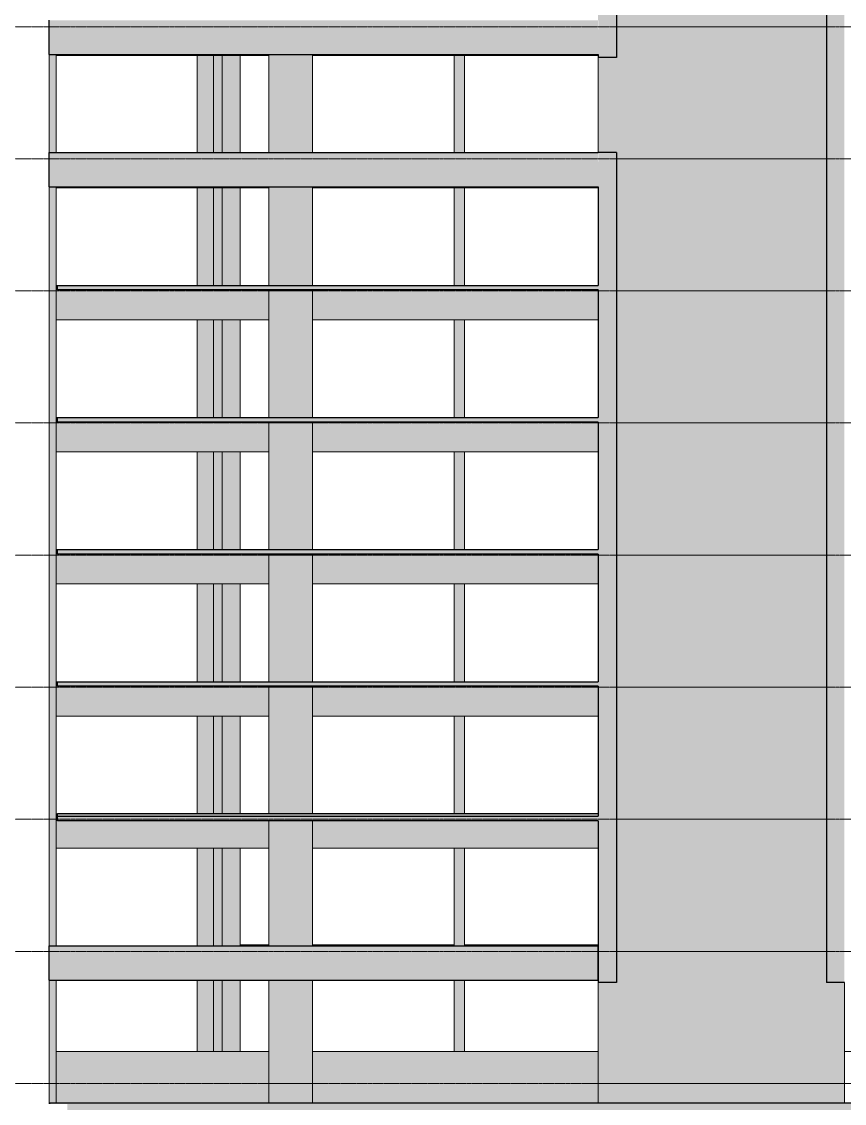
# Model space of a CAD drawing. Header units: centimetres. Extents: x -28 to 30806, y -3196 to 88064.
# Drawn here: x 24652 to 26446, y 80745 to 83103 of the extents above; entities that cross this region are included whole.
import ezdxf

# ---------------------------------------------------------------- set-up
doc = ezdxf.new("R2010")
doc.units = ezdxf.units.CM
doc.linetypes.add('Centro', pattern=[3.175, 0.635, -0.47625, 1.5875, -0.47625])
for name, color, linetype, lineweight in [('A-FLOR', 7, 'Continuous', 25), ('A-FLOR-LEVL', 7, 'Continuous', 9), ('S-BEAM', 7, 'Continuous', 25), ('S-COLS', 7, 'Continuous', 25)]:
    doc.layers.add(name, color=color, linetype=linetype, lineweight=lineweight)

msp = doc.modelspace()

# ---------------------------------------------------------------- hatches: boundary and pattern name
at = {"layer": 'A-FLOR', "true_color": 0xc0c0c0}
for points in [[(25909.31, 82518), (25909.08, 82528), (24730.31, 82528), (24730.31, 82518), (25909.08, 82518)], [(24791.75, 82230), (25909.31, 82230), (25909.08, 82240), (24730.31, 82240), (24730.31, 82230)], [(24730.31, 81942), (25909.31, 81942), (25909.08, 81952), (24730.31, 81952)], [(25248.81, 81654), (25909.31, 81654), (25909.08, 81664), (24730.31, 81664), (24730.31, 81654), (25225.52, 81654)], [(25251.37, 81371), (25909.31, 81371), (25909.08, 81376), (24730.31, 81375.86), (24730.31, 81371), (25225.52, 81371)], [(25286.06, 81360.92), (25909.31, 81360.92), (25909.08, 81371), (24730.31, 81371), (24730.31, 81360.92), (25277.22, 81360.92)]]:
    msp.add_hatch(color=9, dxfattribs=at).paths.add_polyline_path(points, flags=0)
at = {"layer": 'S-BEAM', "true_color": 0xc0c0c0}
for points in [[(25432.3, 83031), (25909.31, 83031), (25909.08, 83106), (24711.81, 83106), (24711.81, 83031), (25225.52, 83031)], [(24811.95, 83029), (25191.06, 83029), (25191.06, 83031), (24726.81, 83031), (24726.81, 83029)], [(25286.06, 83029), (25909.08, 83029), (25909.08, 83031), (25286.06, 83031)], [(25909.08, 82743), (25909.31, 82743), (25909.08, 82818), (24711.81, 82818), (24711.81, 82743), (25845.88, 82743)], [(25018.73, 82741), (25191.06, 82741), (25191.06, 82743), (24726.81, 82743), (24726.81, 82741), (24811.95, 82741)], [(25286.06, 82741), (25909.08, 82741), (25909.08, 82743), (25286.06, 82743)], [(25122.13, 82453), (25191.06, 82453), (25191.06, 82518), (24730.31, 82518), (24730.31, 82528), (24726.81, 82528), (24726.81, 82453), (25070.43, 82453)], [(25432.3, 82453), (25909.08, 82453), (25909.08, 82518), (25286.06, 82518), (25286.06, 82453)], [(24726.81, 82165), (25191.06, 82165), (25191.06, 82230), (24730.31, 82230), (24730.31, 82240), (24726.81, 82240), (24726.81, 82179.53)], [(25909.08, 82165), (25909.08, 82230), (25286.06, 82230), (25286.06, 82165), (25845.88, 82165)], [(25191.06, 81877), (25191.06, 81942), (24730.31, 81942), (24730.31, 81952), (24726.81, 81952), (24726.81, 81877), (25122.13, 81877)], [(25286.06, 81877), (25909.08, 81877), (25909.08, 81942), (25286.06, 81942)], [(24726.81, 81589), (25191.06, 81589), (25191.06, 81654), (24730.31, 81654), (24730.31, 81664), (24726.81, 81664), (24726.81, 81640)], [(25286.06, 81589), (25909.08, 81589), (25909.08, 81654), (25286.06, 81654)], [(24726.81, 81301), (25191.06, 81301), (25191.06, 81360.92), (24730.31, 81360.92), (24730.31, 81376), (24726.81, 81376), (24726.81, 81341.14)], [(25639.09, 81301), (25909.08, 81301), (25909.08, 81360.92), (25286.06, 81360.92), (25286.06, 81301), (25587.39, 81301)], [(25225.52, 81013), (25909.31, 81013.03), (25909.08, 81088), (24711.81, 81088), (24711.81, 81013), (25122.13, 81013)], [(24726.81, 80746), (25191.06, 80746), (25191.06, 80858), (24726.81, 80858), (24726.81, 80767.51)], [(25639.09, 80746), (25909.08, 80746), (25909.08, 80858), (25286.06, 80858), (25286.06, 80746), (25586.03, 80746)], [(25909.08, 80707), (27420.82, 80707), (27420.82, 80743.5), (27460.32, 80743.46), (27460.32, 80746), (24712.56, 80746), (24712.56, 80743.5), (24751.31, 80743.5), (24751.31, 80707), (25845.88, 80707)]]:
    msp.add_hatch(color=9, dxfattribs=at).paths.add_polyline_path(points, flags=0)
h = msp.add_hatch(color=9, dxfattribs=at)
h.paths.add_polyline_path([(25128.06, 81088), (25191.06, 81088), (25191.06, 81090), (25128.06, 81090)], flags=0)
h.paths.add_polyline_path([(25286.06, 81088), (25595.31, 81088), (25595.31, 81090), (25286.06, 81090)], flags=0)
h.paths.add_polyline_path([(25845.88, 81088), (25909.08, 81088), (25909.08, 81090), (25617.31, 81090), (25617.31, 81088), (25639.09, 81088)], flags=0)
at = {"layer": 'S-COLS', "true_color": 0xc0c0c0}
for points in [[(25919.82, 83024.5), (25948.81, 83024.5), (25948.81, 87709), (25909.31, 87709), (25909.31, 83024.5)], [(26446.07, 81008.5), (26446.32, 81008.5), (26446.07, 84258), (26406.82, 84258), (26406.82, 81008.5)], [(26102.33, 82804), (26406.82, 82804.01), (26406.82, 83092), (25948.81, 83092), (25948.81, 83024.5), (25909.31, 83024.5), (25909.31, 82818), (25948.81, 82818), (25948.81, 82804), (26090.63, 82804)], [(24726.81, 82818), (24726.36, 83031), (24711.81, 83031), (24711.81, 82818), (24724.82, 82818)], [(25070.31, 82818), (25070.31, 83029), (25034.56, 83029), (25034.56, 82818), (25035.07, 82818)], [(25089.31, 82818), (25089.31, 83029), (25070.31, 83029), (25070.31, 82818), (25071.49, 82818)], [(25128.06, 82818), (25128.06, 83029), (25089.31, 83029), (25089.31, 82818), (25122.13, 82818)], [(25225.52, 82818), (25286.06, 82818), (25286.06, 83031), (25191.06, 83031), (25191.06, 82818)], [(25617.31, 82818), (25617.31, 83029), (25595.31, 83029), (25595.31, 82818)], [(25948.81, 81008.5), (25948.81, 82818), (25909.31, 82818), (25909.31, 81008.5), (25919.82, 81008.5)], [(26084.64, 82516), (26406.82, 82516.01), (26406.82, 82804), (25948.81, 82804), (25948.81, 82516), (26084.56, 82516)], [(24711.81, 82516), (24726.81, 82516), (24726.81, 82743), (24711.81, 82743), (24711.81, 82532.54)], [(25070.31, 82528), (25070.31, 82741), (25034.56, 82741), (25034.56, 82528)], [(25089.31, 82528), (25089.31, 82741), (25070.31, 82741), (25070.43, 82528), (25071.32, 82528)], [(25091.38, 82528), (25128.06, 82528), (25128.06, 82741), (25089.31, 82741), (25089.31, 82528)], [(25617.31, 82528), (25617.31, 82741), (25595.31, 82741), (25595.31, 82528), (25615.81, 82528)], [(24718.64, 82228), (24726.81, 82228), (24726.69, 82516), (24711.81, 82516), (24711.81, 82228), (24718, 82228)], [(25070.31, 82240), (25070.31, 82453), (25034.56, 82453), (25034.56, 82240)], [(25070.31, 82240), (25089.31, 82240), (25089.31, 82453), (25070.31, 82453), (25070.31, 82356.03)], [(25128.06, 82240), (25128.06, 82453), (25089.31, 82453), (25089.31, 82240), (25122.13, 82240)], [(25617.31, 82240), (25617.31, 82453), (25595.31, 82453), (25595.31, 82240), (25615.81, 82240)], [(24717.02, 81940), (24726.81, 81940), (24726.67, 82228), (24711.81, 82228), (24711.81, 81940), (24716.53, 81940)], [(25034.56, 81952), (25070.31, 81952), (25070.31, 82165), (25034.56, 82165), (25034.56, 82003.03)], [(25089.31, 81952), (25089.31, 82165), (25070.31, 82165), (25070.31, 81952), (25071.32, 81952)], [(25128.06, 81952), (25128.06, 82165), (25089.31, 82165), (25089.31, 81952), (25122.13, 81952)], [(25617.31, 81952), (25617.31, 82165), (25595.31, 82165), (25595.31, 81952), (25615.81, 81952)], [(24715.06, 81652), (24726.81, 81652), (24726.62, 81940), (24711.81, 81940), (24711.81, 81652), (24715.05, 81652)], [(25034.56, 81664), (25070.31, 81664), (25070.31, 81877), (25034.56, 81877), (25034.56, 81826.53)], [(25070.31, 81664), (25089.31, 81664), (25089.31, 81877), (25070.31, 81877), (25070.31, 81803.08)], [(25091.38, 81664), (25128.06, 81664), (25128.06, 81877), (25089.31, 81877), (25089.31, 81664)], [(25617.31, 81664), (25617.31, 81877), (25595.31, 81877), (25595.31, 81664), (25615.81, 81664)], [(24726.73, 81364), (24726.81, 81364), (24726.54, 81652), (24711.81, 81652), (24711.81, 81364), (24726.32, 81364)], [(25191.06, 81376), (25286.06, 81376), (25286.06, 81652), (25191.06, 81652), (25191.06, 81385.27)], [(25070.31, 81376), (25070.31, 81589), (25034.56, 81589), (25034.56, 81376)], [(25070.43, 81376), (25089.31, 81376), (25089.31, 81589), (25070.31, 81589), (25070.31, 81376)], [(25128.06, 81376), (25128.06, 81589), (25089.31, 81589), (25089.31, 81376), (25122.13, 81376)], [(25595.31, 81376), (25617.31, 81376), (25617.31, 81589), (25595.31, 81589), (25595.31, 81385.27)], [(24726.81, 81088), (24726.73, 81364), (24711.81, 81364), (24712.28, 81088), (24714.93, 81088)], [(25225.52, 81088), (25286.06, 81088), (25286.06, 81360.92), (25191.06, 81360.92), (25191.06, 81088)], [(26121.33, 81076), (26406.82, 81076.01), (26406.82, 81364), (25948.81, 81364), (25948.81, 81076), (26121.25, 81076)], [(25034.56, 81088), (25070.31, 81088), (25070.31, 81301), (25034.56, 81301), (25034.56, 81090)], [(25070.31, 81088), (25089.31, 81088), (25089.31, 81301), (25070.31, 81301), (25070.31, 81090)], [(25089.31, 81088), (25128.06, 81088), (25128.06, 81301), (25089.31, 81301), (25089.31, 81090)], [(25595.31, 81088), (25617.31, 81088), (25617.31, 81301), (25595.31, 81301), (25595.31, 81090)], [(25909.08, 80788), (26446.07, 80788), (26446.07, 81008.5), (26406.82, 81008.5), (26406.82, 81076), (25948.81, 81076), (25948.81, 81008.5), (25909.31, 81008.5), (25909.08, 80944.01)], [(24711.81, 80788), (24726.81, 80788), (24726.81, 81013), (24711.81, 81013), (24711.81, 80788.58)], [(25070.31, 80858), (25070.31, 81013), (25034.56, 81013), (25034.56, 80858)], [(25076.22, 80858), (25089.31, 80858), (25089.31, 81013), (25070.31, 81013), (25070.31, 80858), (25072.28, 80858)], [(25128.06, 80858), (25128.06, 81013), (25089.31, 81013), (25089.31, 80858), (25122.13, 80858)], [(25191.06, 80788), (25286.06, 80788), (25286.06, 81013), (25191.06, 81013), (25191.06, 80858)], [(25596.81, 80858), (25617.31, 80858), (25617.31, 81013), (25595.31, 81013), (25595.31, 80858)], [(24712.56, 80743.5), (24712.56, 80746), (24726.81, 80746), (24726.81, 80788), (24711.81, 80788), (24711.81, 80743.5)]]:
    msp.add_hatch(color=9, dxfattribs=at).paths.add_polyline_path(points, flags=0)
h = msp.add_hatch(color=9, dxfattribs=at)
h.paths.add_polyline_path([(26123.83, 83092), (26406.82, 83092.01), (26406.82, 83380), (25948.81, 83380), (25949.27, 83092), (26123.31, 83092)], flags=0)
h.paths.add_polyline_path([(25909.08, 83106), (25909.31, 83106), (25909.08, 83238.55)], flags=0)
h = msp.add_hatch(color=9, dxfattribs=at)
h.paths.add_polyline_path([(25225.52, 82516), (25286.06, 82516), (25286.06, 82518), (25191.06, 82518), (25191.06, 82516)], flags=0)
h.paths.add_polyline_path([(25225.52, 82528), (25286.06, 82528), (25286.06, 82743), (25191.06, 82743), (25191.06, 82528)], flags=0)
h = msp.add_hatch(color=9, dxfattribs=at)
h.paths.add_polyline_path([(25191.06, 82228), (25286.06, 82228), (25286.06, 82230), (25191.06, 82230)], flags=0)
h.paths.add_polyline_path([(25248.81, 82240), (25286.06, 82240), (25286.06, 82516), (25191.06, 82516), (25191.06, 82240), (25225.52, 82240)], flags=0)
h = msp.add_hatch(color=9, dxfattribs=at)
h.paths.add_polyline_path([(26102.33, 82228), (26406.82, 82228.01), (26406.82, 82516), (25948.81, 82516), (25948.81, 82228), (26092.16, 82228)], flags=0)
h.paths.add_polyline_path([(25909.08, 82228), (25909.31, 82228.02), (25909.08, 82230)], flags=0)
h = msp.add_hatch(color=9, dxfattribs=at)
h.paths.add_polyline_path([(25286.06, 81940), (25286.06, 81942), (25191.06, 81942), (25191.06, 81940), (25248.81, 81940)], flags=0)
h.paths.add_polyline_path([(25248.81, 81952), (25286.06, 81952), (25286.06, 82228), (25191.06, 82228), (25191.06, 81952), (25225.52, 81952)], flags=0)
h = msp.add_hatch(color=9, dxfattribs=at)
h.paths.add_polyline_path([(26099.52, 81940), (26406.82, 81940.01), (26406.82, 82228), (25948.81, 82228), (25948.81, 81940), (26094, 81940)], flags=0)
h.paths.add_polyline_path([(25909.08, 81952), (25909.31, 81952), (25909.08, 82003.03)], flags=0)
h = msp.add_hatch(color=9, dxfattribs=at)
h.paths.add_polyline_path([(25191.06, 81652), (25286.06, 81652), (25286.06, 81654), (25191.06, 81654)], flags=0)
h.paths.add_polyline_path([(25225.52, 81664), (25286.06, 81664), (25286.06, 81940), (25191.06, 81940), (25191.06, 81664)], flags=0)
h = msp.add_hatch(color=9, dxfattribs=at)
h.paths.add_polyline_path([(26388.32, 81652), (26406.82, 81652.01), (26406.82, 81940), (25948.81, 81940), (25948.81, 81652), (26362.84, 81652)], flags=0)
h.paths.add_polyline_path([(25909.08, 81664), (25909.31, 81664), (25909.08, 81667.78)], flags=0)
h = msp.add_hatch(color=9, dxfattribs=at)
h.paths.add_polyline_path([(26084.54, 81364), (26406.82, 81364.14), (26406.82, 81652), (25948.81, 81652), (25949.27, 81364), (26084.33, 81364)], flags=0)
h.paths.add_polyline_path([(25909.08, 81376), (25909.31, 81376), (25909.08, 81385.27)], flags=0)
h = msp.add_hatch(color=9, dxfattribs=at)
h.paths.add_polyline_path([(25277.22, 80482), (25286.06, 80482), (25286.06, 80707), (25191.06, 80707), (25191.06, 80482), (25225.52, 80482)], flags=0)
h.paths.add_polyline_path([(25225.52, 80746), (25286.06, 80746), (25286.06, 80788), (25191.06, 80788), (25191.06, 80746)], flags=0)
h = msp.add_hatch(color=9, dxfattribs=at)
h.paths.add_polyline_path([(25909.08, 80482), (26446.07, 80482), (26446.07, 80707), (25909.08, 80707), (25909.08, 80502.75)], flags=0)
h.paths.add_polyline_path([(26259.45, 80746), (26446.07, 80746), (26446.07, 80788), (25909.08, 80788), (25909.08, 80746), (26167.63, 80746)], flags=0)

# ---------------------------------------------------------------- linework, layer by layer
at = {"layer": 'A-FLOR', "color": 190, "true_color": 0x8000ff}
for p, q in [((24730.31, 82528), (25909.31, 82528)), ((24730.31, 82518), (24730.31, 82528)), ((25909.31, 82518), (24730.31, 82518)), ((24730.31, 82240), (25909.31, 82240)), ((24730.31, 82230), (24730.31, 82240)), ((25909.31, 82230), (24730.31, 82230)), ((24730.31, 81952), (25909.31, 81952)), ((24730.31, 81942), (24730.31, 81952)), ((25909.31, 81942), (24730.31, 81942)), ((24730.31, 81664), (25909.31, 81664)), ((24730.31, 81654), (24730.31, 81664)), ((25909.31, 81654), (24730.31, 81654)), ((25909.31, 81376), (24730.31, 81376)), ((24730.31, 81360.92), (24730.31, 81376)), ((24730.31, 81371), (25909.31, 81371)), ((25909.31, 81360.92), (24730.31, 81360.92))]:
    msp.add_line(p, q, dxfattribs=at)
at = {"layer": 'A-FLOR-LEVL', "linetype": 'Centro'}
for p, q in [((24225.37, 83092), (29773.94, 83092)), ((24225.37, 82804), (29773.94, 82804)), ((24225.37, 82516), (29773.94, 82516)), ((24225.37, 82228), (29773.94, 82228)), ((24225.37, 81940), (29773.94, 81940)), ((24225.37, 81652), (29773.94, 81652)), ((24225.37, 81364), (29773.94, 81364)), ((24225.37, 81076), (29773.94, 81076)), ((24225.37, 80788), (29773.94, 80788))]:
    msp.add_line(p, q, dxfattribs=at)
at = {"layer": 'S-BEAM', "color": 190, "true_color": 0x8000ff}
for p, q in [((24711.81, 83031), (24711.81, 83106)), ((24711.81, 83031), (25909.31, 83031)), ((24711.81, 82743), (24711.81, 82818)), ((24711.81, 82818), (25909.31, 82818)), ((24711.81, 82743), (25909.31, 82743)), ((24711.81, 81013), (24711.81, 81088)), ((24711.81, 81088), (25909.31, 81088)), ((25128.06, 81090), (25191.06, 81090)), ((25286.06, 81090), (25595.31, 81090)), ((25617.31, 81090), (25909.08, 81090)), ((25909.31, 81013), (25909.31, 81088)), ((24711.81, 81013), (25909.31, 81013)), ((24712.56, 80746), (27460.56, 80746)), ((24712.56, 80746), (24712.56, 80743.5))]:
    msp.add_line(p, q, dxfattribs=at)
at = {"layer": 'S-BEAM', "lineweight": 9}
for p, q in [((24726.81, 83031), (24726.81, 83029)), ((24726.81, 83029), (25191.06, 83029)), ((25191.06, 83031), (25191.06, 83029)), ((25286.06, 83031), (25286.06, 83029)), ((25286.06, 83029), (25909.08, 83029)), ((25909.08, 83029), (25909.08, 83031)), ((24726.81, 82743), (24726.81, 82741)), ((24726.81, 82741), (25191.06, 82741)), ((25191.06, 82743), (25191.06, 82741)), ((25286.06, 82743), (25286.06, 82741)), ((25286.06, 82741), (25909.08, 82741)), ((25909.08, 82741), (25909.08, 82743)), ((24726.81, 82528), (24730.31, 82528)), ((24726.81, 82528), (24726.81, 82516)), ((24726.81, 82516), (24726.81, 82453)), ((25191.06, 82518), (25191.06, 82453)), ((25286.06, 82518), (25286.06, 82453)), ((25909.08, 82516), (25909.08, 82518)), ((25909.08, 82453), (25909.08, 82516)), ((24726.81, 82453), (25191.06, 82453)), ((25286.06, 82453), (25909.08, 82453)), ((24726.81, 82240), (24730.31, 82240)), ((24726.81, 82240), (24726.81, 82228)), ((24726.81, 82228), (24726.81, 82165)), ((25191.06, 82230), (25191.06, 82165)), ((25286.06, 82230), (25286.06, 82165)), ((25909.08, 82228), (25909.08, 82230)), ((25909.08, 82165), (25909.08, 82228)), ((24726.81, 82165), (25191.06, 82165)), ((25286.06, 82165), (25909.08, 82165)), ((24726.81, 81952), (24730.31, 81952)), ((24726.81, 81952), (24726.81, 81940)), ((24726.81, 81940), (24726.81, 81877)), ((25191.06, 81942), (25191.06, 81877)), ((25286.06, 81942), (25286.06, 81877)), ((25909.08, 81940), (25909.08, 81942)), ((25909.08, 81877), (25909.08, 81940)), ((24726.81, 81877), (25191.06, 81877)), ((25286.06, 81877), (25909.08, 81877)), ((24726.81, 81664), (24730.31, 81664)), ((24726.81, 81664), (24726.81, 81652)), ((24726.81, 81652), (24726.81, 81589)), ((25191.06, 81654), (25191.06, 81589)), ((25286.06, 81654), (25286.06, 81589)), ((25909.08, 81652), (25909.08, 81654)), ((25909.08, 81589), (25909.08, 81652)), ((24726.81, 81589), (25191.06, 81589)), ((25286.06, 81589), (25909.08, 81589)), ((24726.81, 81376), (25191.06, 81376)), ((24726.81, 81364), (24726.81, 81376)), ((24726.81, 81301), (24726.81, 81364)), ((25191.06, 81360.92), (25191.06, 81301)), ((25286.06, 81376), (25909.08, 81376)), ((25286.06, 81360.92), (25286.06, 81301)), ((25909.08, 81301), (25909.08, 81360.92)), ((24726.81, 81301), (25191.06, 81301)), ((25286.06, 81301), (25909.08, 81301)), ((24726.81, 80858), (25191.06, 80858)), ((24726.81, 80858), (24726.81, 80788)), ((25191.06, 80858), (25191.06, 80746)), ((25286.06, 80858), (25286.06, 80746)), ((25286.06, 80858), (25909.08, 80858)), ((25909.08, 80788), (25909.08, 80858)), ((26446.07, 80858), (26914.82, 80858)), ((26446.07, 80858), (26446.07, 80746)), ((24726.81, 80788), (24726.81, 80745.99)), ((25909.08, 80746), (25909.08, 80788))]:
    msp.add_line(p, q, dxfattribs=at)
at = {"layer": 'S-COLS', "color": 190, "true_color": 0x8000ff}
for p, q in [((25948.81, 87709), (25948.81, 83024.5)), ((26406.82, 84258), (26406.82, 81008.5)), ((25909.31, 83031), (25909.31, 83024.5)), ((25948.81, 83024.5), (25909.31, 83024.5)), ((25948.81, 82818), (25909.31, 82818)), ((25948.81, 82818), (25948.81, 81008.5)), ((25909.31, 82743), (25909.31, 82528)), ((25909.31, 82518), (25909.31, 82240)), ((25909.31, 82230), (25909.31, 81952)), ((25909.31, 81942), (25909.31, 81664)), ((25909.31, 81654), (25909.31, 81371)), ((25909.31, 81360.92), (25909.31, 81008.5)), ((25948.81, 81008.5), (25909.31, 81008.5)), ((26446.32, 81008.5), (26406.82, 81008.5))]:
    msp.add_line(p, q, dxfattribs=at)
at = {"layer": 'S-COLS', "lineweight": 9}
for p, q in [((26406.82, 83092), (25949.27, 83092)), ((26406.82, 83092), (25949.27, 83092)), ((24711.81, 83031), (24711.81, 82818)), ((24726.81, 83031), (24726.81, 83029)), ((24726.81, 83029), (24726.81, 82818)), ((25034.56, 82818), (25034.56, 83029)), ((25070.31, 83029), (25070.31, 82818)), ((25089.31, 83029), (25089.31, 82818)), ((25128.06, 83029), (25128.06, 82818)), ((25191.06, 83031), (25191.06, 82818)), ((25286.06, 82818), (25286.06, 83031)), ((25595.31, 83029), (25595.31, 82818)), ((25617.31, 83029), (25617.31, 82818)), ((25909.08, 83031), (25909.08, 83029)), ((25909.08, 83029), (25909.08, 82818)), ((26406.82, 82804), (25948.81, 82804)), ((26406.82, 82804), (25948.81, 82804)), ((24711.81, 82743), (24711.81, 82516)), ((24726.81, 82743), (24726.81, 82741)), ((24726.81, 82741), (24726.81, 82528)), ((25034.56, 82528), (25034.56, 82741)), ((25070.31, 82741), (25070.31, 82528)), ((25089.31, 82741), (25089.31, 82528)), ((25128.06, 82741), (25128.06, 82528)), ((25191.06, 82743), (25191.06, 82528)), ((25286.06, 82528), (25286.06, 82743)), ((25595.31, 82741), (25595.31, 82528)), ((25617.31, 82741), (25617.31, 82528)), ((25909.08, 82743), (25909.08, 82741)), ((25909.08, 82741), (25909.08, 82528)), ((24711.81, 82516), (24711.81, 82228)), ((24726.81, 82516), (24711.81, 82516)), ((24726.81, 82516), (24711.81, 82516)), ((24726.81, 82528), (24726.81, 82516)), ((24726.81, 82516), (24726.81, 82453)), ((25191.06, 82518), (25191.06, 82516)), ((25191.06, 82516), (25191.06, 82240)), ((25286.06, 82516), (25191.06, 82516)), ((25286.06, 82516), (25191.06, 82516)), ((25286.06, 82516), (25286.06, 82518)), ((25286.06, 82240), (25286.06, 82516)), ((25909.08, 82518), (25909.08, 82516)), ((25909.08, 82516), (25909.08, 82453)), ((26406.82, 82516), (25948.81, 82516)), ((26406.82, 82516), (25948.81, 82516)), ((24726.81, 82453), (24726.81, 82240)), ((25034.56, 82240), (25034.56, 82453)), ((25070.31, 82453), (25070.31, 82240)), ((25089.31, 82453), (25089.31, 82240)), ((25128.06, 82453), (25128.06, 82240)), ((25595.31, 82453), (25595.31, 82240)), ((25617.31, 82453), (25617.31, 82240)), ((25909.08, 82453), (25909.08, 82240)), ((24726.81, 82240), (24726.81, 82228)), ((24711.81, 82228), (24711.81, 81940)), ((24726.81, 82228), (24711.81, 82228)), ((24726.81, 82228), (24711.81, 82228)), ((24726.81, 82228), (24726.81, 82165)), ((25191.06, 82230), (25191.06, 82228)), ((25191.06, 82228), (25191.06, 81952)), ((25286.06, 82228), (25191.06, 82228)), ((25286.06, 82228), (25191.06, 82228)), ((25286.06, 82228), (25286.06, 82230)), ((25286.06, 81952), (25286.06, 82228)), ((25909.08, 82230), (25909.08, 82228)), ((25909.08, 82228), (25909.08, 82165)), ((26406.82, 82228), (25948.81, 82228)), ((26406.82, 82228), (25948.81, 82228)), ((24726.81, 82165), (24726.81, 81952)), ((25034.56, 81952), (25034.56, 82165)), ((25070.31, 82165), (25070.31, 81952)), ((25089.31, 82165), (25089.31, 81952)), ((25128.06, 82165), (25128.06, 81952)), ((25595.31, 82165), (25595.31, 81952)), ((25617.31, 82165), (25617.31, 81952)), ((25909.08, 82165), (25909.08, 81952)), ((24726.81, 81952), (24726.81, 81940)), ((24711.81, 81940), (24711.81, 81652)), ((24726.81, 81940), (24711.81, 81940)), ((24726.81, 81940), (24711.81, 81940)), ((24726.81, 81940), (24726.81, 81877)), ((25191.06, 81942), (25191.06, 81940)), ((25191.06, 81940), (25191.06, 81664)), ((25286.06, 81940), (25191.06, 81940)), ((25286.06, 81940), (25191.06, 81940)), ((25286.06, 81940), (25286.06, 81942)), ((25286.06, 81664), (25286.06, 81940)), ((25909.08, 81942), (25909.08, 81940)), ((25909.08, 81940), (25909.08, 81877)), ((26406.82, 81940), (25948.81, 81940)), ((26406.82, 81940), (25948.81, 81940)), ((24726.81, 81877), (24726.81, 81664)), ((25034.56, 81664), (25034.56, 81877)), ((25070.31, 81877), (25070.31, 81664)), ((25089.31, 81877), (25089.31, 81664)), ((25128.06, 81877), (25128.06, 81664)), ((25595.31, 81877), (25595.31, 81664)), ((25617.31, 81877), (25617.31, 81664)), ((25909.08, 81877), (25909.08, 81664)), ((24711.81, 81652), (24711.81, 81364)), ((24726.81, 81652), (24711.81, 81652)), ((24726.81, 81652), (24711.81, 81652)), ((24726.81, 81664), (24726.81, 81652)), ((24726.81, 81652), (24726.81, 81589)), ((25191.06, 81654), (25191.06, 81652)), ((25191.06, 81652), (25191.06, 81376)), ((25286.06, 81652), (25191.06, 81652)), ((25286.06, 81652), (25191.06, 81652)), ((25286.06, 81652), (25286.06, 81654)), ((25286.06, 81376), (25286.06, 81652)), ((25909.08, 81654), (25909.08, 81652)), ((25909.08, 81652), (25909.08, 81589)), ((26406.82, 81652), (25948.81, 81652)), ((26406.82, 81652), (25948.81, 81652)), ((24726.81, 81589), (24726.81, 81376)), ((25034.56, 81376), (25034.56, 81589)), ((25070.31, 81589), (25070.31, 81376)), ((25089.31, 81589), (25089.31, 81376)), ((25128.06, 81589), (25128.06, 81376)), ((25595.31, 81589), (25595.31, 81376)), ((25617.31, 81589), (25617.31, 81376)), ((25909.08, 81589), (25909.08, 81376)), ((24711.81, 81364), (24711.81, 81088)), ((24726.81, 81364), (24711.81, 81364)), ((24726.81, 81364), (24711.81, 81364)), ((24726.81, 81376), (24726.81, 81364)), ((24726.81, 81364), (24726.81, 81301)), ((25191.06, 81360.92), (25191.06, 81088)), ((25286.06, 81088), (25286.06, 81360.92)), ((25909.08, 81360.92), (25909.08, 81301)), ((26406.82, 81364), (25949.27, 81364)), ((26406.82, 81364), (25949.27, 81364)), ((24726.81, 81301), (24726.81, 81088)), ((25034.56, 81088), (25034.56, 81301)), ((25070.31, 81301), (25070.31, 81088)), ((25089.31, 81301), (25089.31, 81088)), ((25128.06, 81301), (25128.06, 81088)), ((25595.31, 81301), (25595.31, 81088)), ((25617.31, 81301), (25617.31, 81088)), ((25909.08, 81301), (25909.08, 81088)), ((26406.82, 81076), (25948.81, 81076)), ((26406.82, 81076), (25948.81, 81076)), ((24711.81, 81013), (24711.81, 80788)), ((24726.81, 81013), (24726.81, 80788)), ((25034.56, 80858), (25034.56, 81013)), ((25070.31, 81013), (25070.31, 80858)), ((25089.31, 81013), (25089.31, 80858)), ((25128.06, 81013), (25128.06, 80858)), ((25191.06, 81013), (25191.06, 80788)), ((25286.06, 80788), (25286.06, 81013)), ((25595.31, 81013), (25595.31, 80858)), ((25617.31, 81013), (25617.31, 80858)), ((25909.08, 81013), (25909.08, 80788)), ((26446.07, 80788), (26446.07, 81008.5)), ((24711.81, 80788), (24711.81, 80743.5)), ((24726.81, 80788), (24711.81, 80788)), ((24726.81, 80788), (24711.81, 80788)), ((24726.81, 80788), (24726.81, 80745.99)), ((25191.06, 80788), (25191.06, 80746)), ((25286.06, 80788), (25191.06, 80788)), ((25286.06, 80788), (25191.06, 80788)), ((25286.06, 80746), (25286.06, 80788)), ((25909.08, 80788), (25909.08, 80746)), ((26446.07, 80788), (25909.08, 80788)), ((26446.07, 80788), (25909.08, 80788)), ((26446.07, 80746), (26446.07, 80788))]:
    msp.add_line(p, q, dxfattribs=at)

doc.saveas('drawing.dxf')
